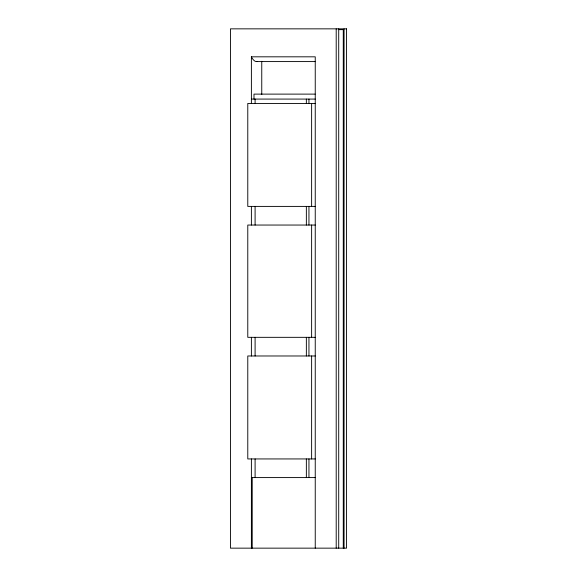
<?xml version="1.0" encoding="UTF-8"?>
<svg xmlns="http://www.w3.org/2000/svg" width="577" height="577" viewBox="0 0 577 577"><rect width="100%" height="100%" fill="white"/><g stroke="black" fill="none" stroke-linecap="round" stroke-linejoin="round"><path stroke-width="0.87" d="M338.786 29.643L343.279 29.643L343.279 548.15M251.392 103.442L251.392 56.82L315.244 56.82L315.244 548.15M256.577 61.58L315.028 61.58M315.136 94.116L253.988 94.116L253.988 99.078M251.392 99.078L315.244 99.078M315.244 103.442L247.778 103.442L247.778 206.4L315.244 206.4M315.244 225.044L247.778 225.044L247.778 337.329L315.244 337.329M315.244 355.98L247.778 355.98L247.778 458.939L315.244 458.939M251.392 477.583L315.244 477.583M344.058 28.85L344.058 548.15M338.713 28.85L338.713 548.15M336.203 28.85L336.203 548.15M311.623 103.442L311.623 206.4M311.623 225.044L311.623 337.329M311.623 355.98L311.623 458.939M308.947 99.078L308.947 103.442M308.947 206.4L308.947 225.044M308.947 337.329L308.947 355.98M308.947 458.939L308.947 477.583M306.358 99.078L306.358 103.442M306.358 206.4L306.358 225.044M306.358 337.329L306.358 355.98M306.358 458.939L306.358 477.583M261.756 61.313L261.756 94.578M255.099 99.078L255.099 103.442M255.099 206.4L255.099 225.044M255.099 337.329L255.099 355.98M255.099 458.939L255.099 477.583M252.214 477.583L252.214 548.15M251.392 206.4L251.392 225.044M251.392 337.329L251.392 355.98M251.392 458.939L251.392 548.15M257.457 61.45A67.992 14.093 -90 0 1 251.392 56.82M346.568 28.85L230.432 28.85L230.432 548.15L346.568 548.15L346.568 28.85"/></g></svg>
